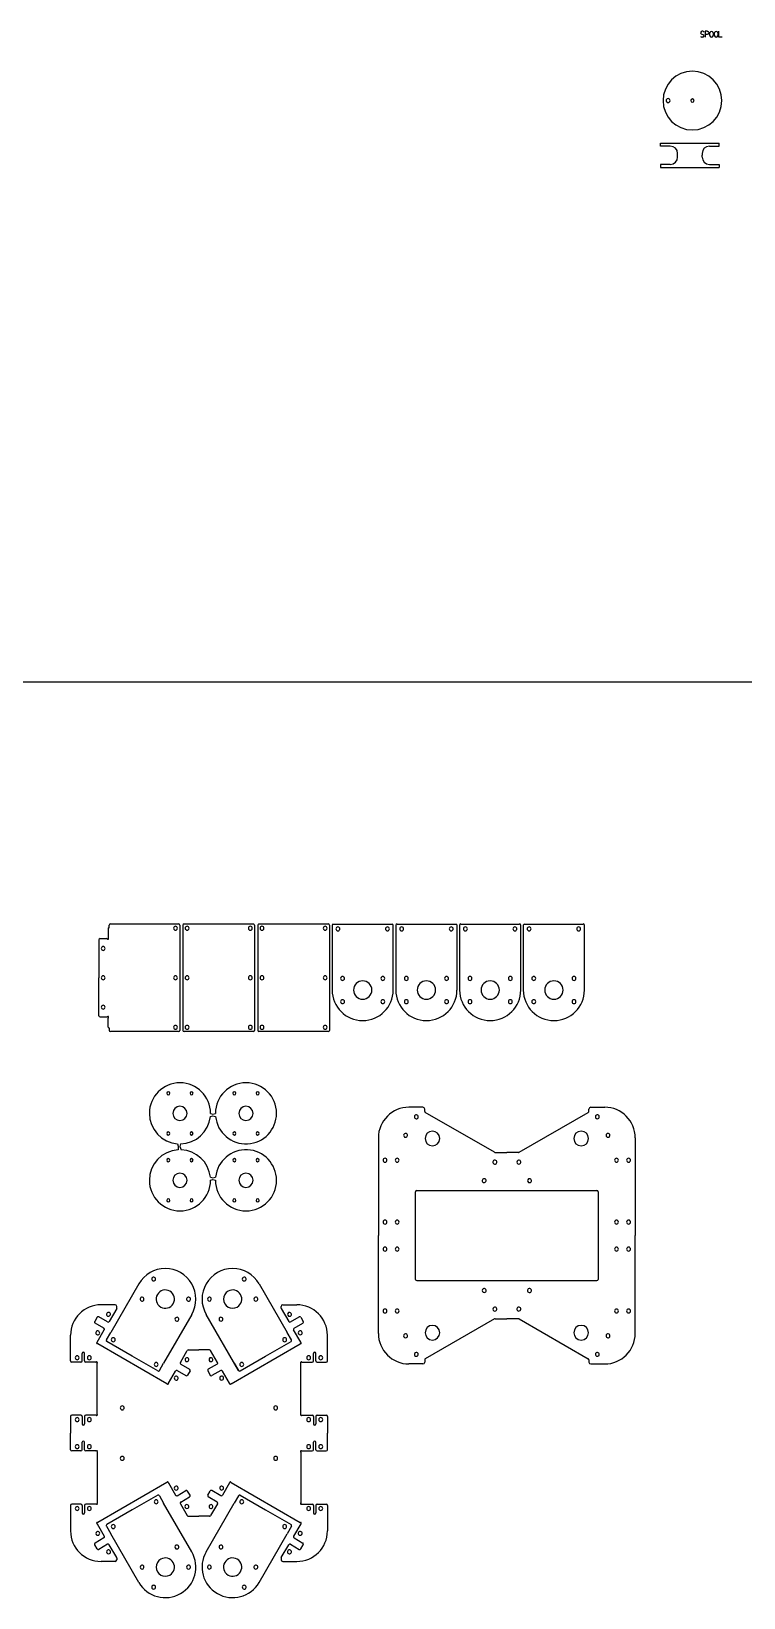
# Model space of a CAD drawing. Header units: inches. Extents: x -146 to 45, y -22 to 80.
# Drawn here: x -31.8 to -8.9, y -21.6 to 28.8 of the extents above; entities that cross this region are included whole.
import ezdxf

# ---------------------------------------------------------------- set-up
doc = ezdxf.new("R2010")
doc.units = ezdxf.units.IN
doc.layers.get('0').update_dxf_attribs({"linetype": 'CONTINUOUS'})
doc.layers.add('5', color=7, linetype='CONTINUOUS')
doc.layers.add('6', color=7, linetype='CONTINUOUS')

msp = doc.modelspace()

# ---------------------------------------------------------------- linework, layer by layer
at = {"color": 0, "linetype": 'CONTINUOUS'}
for p, q in [((-11.568, 25.213), (-11.406, 25.213)), ((-11.568, 25.114), (-11.568, 25.213)), ((-11.253, 25.114), (-11.568, 25.114)), ((-11.406, 25.213), (-9.678, 25.213)), ((-11.017, 24.76), (-11.017, 24.878)), ((-10.229, 24.878), (-10.229, 24.819)), ((-10.229, 24.76), (-10.229, 24.819)), ((-9.993, 25.114), (-9.678, 25.114)), ((-9.678, 25.114), (-9.678, 25.213)), ((-11.253, 24.524), (-11.568, 24.524)), ((-11.568, 24.524), (-11.568, 24.425)), ((-11.568, 24.425), (-11.406, 24.425)), ((-11.406, 24.425), (-9.678, 24.425)), ((-9.993, 24.524), (-9.678, 24.524)), ((-9.678, 24.524), (-9.678, 24.425))]:
    msp.add_line(p, q, dxfattribs=at)
for centre, radius, start, end in [((-10.542, 26.579), 0.945, 360, 180), ((-10.542, 26.579), 0.945, 180, 360), ((-11.326, 26.579), 0.063, 360, 180), ((-11.326, 26.579), 0.063, 180, 360), ((-10.542, 26.579), 0.0531, 360, 180), ((-10.542, 26.579), 0.0531, 180, 360), ((-11.253, 24.878), 0.236, 360, 90), ((-11.253, 24.76), 0.236, 270, 360), ((-9.993, 24.878), 0.236, 90, 180), ((-9.993, 24.76), 0.236, 180, 270)]:
    msp.add_arc(centre, radius, start, end, dxfattribs=at)
at = {"layer": '5', "color": 5, "linetype": 'CONTINUOUS'}
for p, q in [((-1.835, 7.85), (-53.43, 7.85)), ((-29.31, -0.043), (-29.31, 0.026)), ((-27.079, 0.065), (-29.271, 0.065)), ((-27.079, 0.065), (-27.335, 0.065)), ((-27.04, 0.026), (-27.04, -3.36)), ((-26.941, 0.026), (-26.941, -3.36)), ((-26.646, 0.065), (-26.902, 0.065)), ((-24.671, 0.065), (-26.902, 0.065)), ((-24.671, 0.065), (-24.927, 0.065)), ((-24.632, 0.026), (-24.632, -3.36)), ((-24.533, 0.026), (-24.533, -3.36)), ((-24.238, 0.065), (-24.494, 0.065)), ((-22.263, 0.065), (-24.494, 0.065)), ((-22.263, 0.065), (-22.519, 0.065)), ((-22.224, 0.026), (-22.224, -3.36)), ((-22.138, 0.026), (-22.138, -2.061)), ((-22.099, 0.065), (-20.209, 0.065)), ((-20.17, -2.061), (-20.17, 0.026)), ((-20.087, 0.026), (-20.087, -2.061)), ((-20.048, 0.065), (-18.158, 0.065)), ((-18.118, -2.061), (-18.118, 0.026)), ((-18.036, 0.026), (-18.036, -2.061)), ((-17.996, 0.065), (-16.106, 0.065)), ((-16.067, -2.061), (-16.067, 0.026)), ((-15.984, 0.026), (-15.984, -2.061)), ((-15.945, 0.065), (-14.055, 0.065)), ((-14.016, -2.061), (-14.016, 0.026)), ((-29.645, -0.446), (-29.645, -1.667)), ((-29.605, -0.407), (-29.394, -0.407)), ((-29.35, -0.082), (-29.35, -0.363)), ((-29.645, -2.887), (-29.645, -1.667)), ((-29.605, -2.927), (-29.394, -2.927)), ((-29.35, -3.252), (-29.35, -2.971)), ((-29.31, -3.291), (-29.31, -3.36)), ((-27.079, -3.399), (-29.271, -3.399)), ((-26.646, -3.399), (-26.902, -3.399)), ((-24.671, -3.399), (-26.902, -3.399)), ((-24.671, -3.399), (-24.927, -3.399)), ((-24.238, -3.399), (-24.494, -3.399)), ((-22.263, -3.399), (-24.494, -3.399)), ((-22.263, -3.399), (-22.519, -3.399)), ((-26.051, -6.032), (-25.974, -6.058)), ((-25.974, -6.058), (-25.894, -6.032)), ((-19.216, -5.834), (-19.665, -5.834)), ((-19.158, -5.967), (-19.158, -5.892)), ((-16.912, -7.286), (-19.139, -6.001)), ((-16.119, -7.286), (-13.892, -6.001)), ((-13.872, -5.967), (-13.872, -5.892)), ((-13.815, -5.834), (-13.366, -5.834)), ((-26.056, -6.132), (-25.976, -6.107)), ((-25.976, -6.107), (-25.889, -6.132)), ((-27.116, -7.013), (-27.093, -7.093)), ((-27.016, -7.017), (-27.043, -7.095)), ((-20.649, -6.819), (-20.649, -7.661)), ((-12.381, -6.819), (-12.381, -7.661)), ((-27.093, -7.093), (-27.097, -7.205)), ((-27.043, -7.095), (-26.997, -7.203)), ((-16.892, -7.292), (-16.515, -7.292)), ((-16.138, -7.292), (-16.515, -7.292)), ((-20.649, -7.661), (-20.649, -9.413)), ((-12.381, -7.661), (-12.381, -9.413)), ((-26.056, -8.087), (-25.976, -8.112)), ((-26.051, -8.187), (-25.974, -8.162)), ((-25.976, -8.112), (-25.889, -8.087)), ((-25.974, -8.162), (-25.894, -8.187)), ((-19.454, -11.379), (-19.454, -8.557)), ((-19.415, -8.518), (-13.616, -8.518)), ((-13.576, -8.557), (-13.576, -11.379)), ((-20.649, -9.413), (-20.649, -9.968)), ((-12.381, -9.413), (-12.381, -9.968)), ((-20.649, -10.523), (-20.649, -9.968)), ((-12.381, -10.523), (-12.381, -9.968)), ((-20.649, -12.275), (-20.649, -10.523)), ((-12.381, -12.275), (-12.381, -10.523)), ((-28.359, -11.522), (-29.265, -13.091)), ((-24.488, -11.522), (-23.582, -13.091)), ((-19.415, -11.419), (-13.616, -11.419)), ((-29.702, -12.6), (-29.78, -12.737)), ((-29.365, -12.749), (-29.648, -12.586)), ((-29.124, -12.195), (-29.573, -12.195)), ((-29.072, -12.32), (-29.311, -12.735)), ((-29.066, -12.3), (-29.066, -12.252)), ((-26.654, -12.507), (-27.56, -14.075)), ((-25.149, -14.314), (-26.192, -12.507)), ((-23.78, -12.3), (-23.78, -12.252)), ((-23.775, -12.32), (-23.535, -12.735)), ((-23.723, -12.195), (-23.274, -12.195)), ((-23.482, -12.749), (-23.199, -12.586)), ((-23.145, -12.6), (-23.066, -12.737)), ((-20.649, -13.118), (-20.649, -12.275)), ((-12.381, -13.118), (-12.381, -12.275)), ((-29.483, -12.954), (-29.766, -12.79)), ((-29.697, -13.402), (-29.469, -13.008)), ((-29.402, -13.329), (-29.265, -13.091)), ((-23.444, -13.329), (-23.582, -13.091)), ((-23.15, -13.402), (-23.378, -13.008)), ((-23.364, -12.954), (-23.081, -12.79)), ((-16.912, -12.65), (-19.139, -13.936)), ((-16.892, -12.645), (-16.515, -12.645)), ((-16.138, -12.645), (-16.515, -12.645)), ((-16.119, -12.65), (-13.892, -13.936)), ((-30.557, -14.002), (-30.557, -13.179)), ((-27.461, -14.738), (-29.682, -13.456)), ((-28.57, -13.856), (-29.388, -13.383)), ((-25.386, -14.738), (-23.165, -13.456)), ((-24.277, -13.856), (-23.459, -13.383)), ((-22.289, -14.002), (-22.289, -13.179)), ((-30.226, -14.041), (-30.518, -14.041)), ((-30.187, -14.002), (-30.187, -13.762)), ((-30.108, -14.002), (-30.108, -13.762)), ((-29.738, -14.041), (-30.069, -14.041)), ((-29.699, -15.715), (-29.699, -14.081)), ((-27.751, -14.328), (-28.57, -13.856)), ((-27.698, -14.314), (-27.56, -14.075)), ((-27.022, -14.057), (-26.8, -13.672)), ((-27.007, -14.11), (-26.724, -14.274)), ((-26.765, -13.652), (-26.423, -13.652)), ((-26.081, -13.652), (-26.423, -13.652)), ((-25.839, -14.11), (-26.122, -14.274)), ((-25.825, -14.057), (-26.047, -13.672)), ((-25.287, -14.075), (-25.149, -14.314)), ((-25.095, -14.328), (-24.277, -13.856)), ((-23.148, -15.715), (-23.148, -14.081)), ((-23.108, -14.041), (-22.778, -14.041)), ((-22.738, -14.002), (-22.738, -13.762)), ((-22.66, -14.002), (-22.66, -13.762)), ((-22.62, -14.041), (-22.329, -14.041)), ((-19.216, -14.102), (-19.665, -14.102)), ((-19.158, -13.97), (-19.158, -14.045)), ((-13.872, -13.97), (-13.872, -14.045)), ((-13.815, -14.102), (-13.366, -14.102)), ((-27.407, -14.724), (-27.179, -14.329)), ((-27.125, -14.315), (-26.842, -14.478)), ((-26.71, -14.328), (-26.789, -14.464)), ((-26.137, -14.328), (-26.058, -14.464)), ((-25.721, -14.315), (-26.004, -14.478)), ((-25.44, -14.724), (-25.668, -14.329)), ((-30.557, -15.793), (-30.557, -16.329)), ((-30.226, -15.754), (-30.518, -15.754)), ((-30.187, -15.793), (-30.187, -16.033)), ((-30.108, -15.793), (-30.108, -16.033)), ((-29.738, -15.754), (-30.069, -15.754)), ((-23.108, -15.754), (-22.778, -15.754)), ((-22.738, -15.793), (-22.738, -16.033)), ((-22.66, -15.793), (-22.66, -16.033)), ((-22.62, -15.754), (-22.329, -15.754)), ((-22.289, -15.793), (-22.289, -16.329)), ((-30.557, -16.864), (-30.557, -16.329)), ((-30.187, -16.864), (-30.187, -16.624)), ((-30.108, -16.864), (-30.108, -16.624)), ((-22.738, -16.864), (-22.738, -16.624)), ((-22.66, -16.864), (-22.66, -16.624)), ((-22.289, -16.864), (-22.289, -16.329)), ((-30.226, -16.904), (-30.518, -16.904)), ((-29.738, -16.904), (-30.069, -16.904)), ((-29.699, -16.943), (-29.699, -18.577)), ((-23.148, -16.943), (-23.148, -18.577)), ((-23.108, -16.904), (-22.778, -16.904)), ((-22.62, -16.904), (-22.329, -16.904)), ((-27.461, -17.919), (-29.682, -19.202)), ((-27.407, -17.933), (-27.179, -18.328)), ((-25.44, -17.933), (-25.668, -18.328)), ((-25.386, -17.919), (-23.165, -19.202)), ((-30.557, -18.656), (-30.557, -19.478)), ((-30.226, -18.616), (-30.518, -18.616)), ((-30.187, -18.656), (-30.187, -18.896)), ((-30.108, -18.656), (-30.108, -18.896)), ((-29.738, -18.616), (-30.069, -18.616)), ((-27.751, -18.33), (-28.57, -18.802)), ((-27.698, -18.344), (-27.56, -18.583)), ((-26.654, -20.151), (-27.56, -18.583)), ((-27.125, -18.343), (-26.842, -18.179)), ((-27.022, -18.601), (-26.8, -18.986)), ((-27.007, -18.547), (-26.724, -18.384)), ((-26.71, -18.33), (-26.789, -18.194)), ((-26.192, -20.151), (-25.287, -18.583)), ((-26.137, -18.33), (-26.058, -18.194)), ((-25.839, -18.547), (-26.122, -18.384)), ((-25.825, -18.601), (-26.047, -18.986)), ((-25.721, -18.343), (-26.004, -18.179)), ((-25.149, -18.344), (-25.287, -18.583)), ((-25.095, -18.33), (-24.277, -18.802)), ((-23.108, -18.616), (-22.778, -18.616)), ((-22.738, -18.656), (-22.738, -18.896)), ((-22.66, -18.656), (-22.66, -18.896)), ((-22.62, -18.616), (-22.329, -18.616)), ((-22.289, -18.656), (-22.289, -19.478)), ((-28.57, -18.802), (-29.388, -19.274)), ((-26.765, -19.005), (-26.423, -19.005)), ((-26.081, -19.005), (-26.423, -19.005)), ((-24.277, -18.802), (-23.459, -19.274)), ((-29.697, -19.255), (-29.469, -19.65)), ((-29.402, -19.328), (-29.265, -19.567)), ((-28.359, -21.135), (-29.265, -19.567)), ((-24.488, -21.135), (-23.582, -19.567)), ((-23.444, -19.328), (-23.582, -19.567)), ((-23.15, -19.255), (-23.378, -19.65)), ((-29.702, -20.057), (-29.78, -19.921)), ((-29.483, -19.704), (-29.766, -19.867)), ((-29.365, -19.908), (-29.648, -20.072)), ((-29.072, -20.338), (-29.311, -19.923)), ((-23.775, -20.338), (-23.535, -19.923)), ((-23.482, -19.908), (-23.199, -20.072)), ((-23.364, -19.704), (-23.081, -19.867)), ((-23.145, -20.057), (-23.066, -19.921)), ((-29.124, -20.463), (-29.573, -20.463)), ((-29.066, -20.358), (-29.066, -20.405)), ((-23.78, -20.358), (-23.78, -20.405)), ((-23.723, -20.463), (-23.274, -20.463))]:
    msp.add_line(p, q, dxfattribs=at)
for centre, radius, start, end in [((-29.271, 0.026), 0.0394, 90, 180), ((-27.079, 0.026), 0.0394, 360, 90), ((-26.902, 0.026), 0.0394, 90, 180), ((-24.671, 0.026), 0.0394, 360, 90), ((-24.494, 0.026), 0.0394, 90, 180), ((-22.263, 0.026), 0.0394, 360, 90), ((-22.099, 0.026), 0.0394, 90, 180), ((-20.209, 0.026), 0.0394, 360, 90), ((-20.048, 0.026), 0.0394, 90, 180), ((-18.158, 0.026), 0.0394, 360, 90), ((-17.996, 0.026), 0.0394, 90, 180), ((-16.106, 0.026), 0.0394, 360, 90), ((-15.945, 0.026), 0.0394, 90, 180), ((-14.055, 0.026), 0.0394, 360, 90), ((-29.605, -0.446), 0.0394, 90, 180), ((-29.394, -0.446), 0.0394, 41.8103, 90), ((-29.35, -0.407), 0.0197, 221.8103, 360), ((-29.33, -0.082), 0.0197, 90, 180), ((-29.31, -0.363), 0.0394, 180, 228.1897), ((-29.35, -0.407), 0.0197, 0, 48.1897), ((-29.33, -0.043), 0.0197, 270, 0), ((-27.178, -0.072), 0.063, 360, 180), ((-27.178, -0.072), 0.063, 180, 360), ((-26.804, -0.072), 0.063, 360, 180), ((-26.804, -0.072), 0.063, 180, 360), ((-24.769, -0.072), 0.063, 360, 180), ((-24.769, -0.072), 0.063, 180, 360), ((-24.395, -0.072), 0.063, 360, 180), ((-24.395, -0.072), 0.063, 180, 360), ((-22.361, -0.072), 0.063, 360, 180), ((-22.361, -0.072), 0.063, 180, 360), ((-21.951, -0.092), 0.063, 90, 270), ((-21.951, -0.092), 0.063, 270, 90), ((-20.357, -0.092), 0.063, 90, 270), ((-20.357, -0.092), 0.063, 270, 90), ((-19.9, -0.092), 0.063, 90, 270), ((-19.9, -0.092), 0.063, 270, 90), ((-18.305, -0.092), 0.063, 90, 270), ((-18.305, -0.092), 0.063, 270, 90), ((-17.849, -0.092), 0.063, 90, 270), ((-17.849, -0.092), 0.063, 270, 90), ((-16.254, -0.092), 0.063, 90, 270), ((-16.254, -0.092), 0.063, 270, 90), ((-15.797, -0.092), 0.063, 90, 270), ((-15.797, -0.092), 0.063, 270, 90), ((-14.203, -0.092), 0.063, 90, 270), ((-14.203, -0.092), 0.063, 270, 90), ((-29.507, -0.722), 0.063, 360, 180), ((-29.507, -0.722), 0.063, 180, 360), ((-29.507, -1.667), 0.063, 360, 180), ((-29.507, -1.667), 0.063, 180, 360), ((-27.178, -1.667), 0.063, 360, 180), ((-27.178, -1.667), 0.063, 180, 360), ((-26.804, -1.667), 0.063, 360, 180), ((-26.804, -1.667), 0.063, 180, 360), ((-24.769, -1.667), 0.063, 360, 180), ((-24.769, -1.667), 0.063, 180, 360), ((-24.395, -1.667), 0.063, 360, 180), ((-24.395, -1.667), 0.063, 180, 360), ((-22.361, -1.667), 0.063, 360, 180), ((-22.361, -1.667), 0.063, 180, 360), ((-21.802, -1.687), 0.063, 90, 270), ((-21.802, -1.687), 0.063, 270, 90), ((-21.154, -2.061), 0.295, 90, 270), ((-21.154, -2.061), 0.295, 270, 90), ((-20.506, -1.687), 0.063, 90, 270), ((-20.506, -1.687), 0.063, 270, 90), ((-19.75, -1.687), 0.063, 90, 270), ((-19.75, -1.687), 0.063, 270, 90), ((-19.103, -2.061), 0.295, 90, 270), ((-19.103, -2.061), 0.295, 270, 90), ((-18.455, -1.687), 0.063, 90, 270), ((-18.455, -1.687), 0.063, 270, 90), ((-17.699, -1.687), 0.063, 90, 270), ((-17.699, -1.687), 0.063, 270, 90), ((-17.051, -2.061), 0.295, 90, 270), ((-17.051, -2.061), 0.295, 270, 90), ((-16.403, -1.687), 0.063, 90, 270), ((-16.403, -1.687), 0.063, 270, 90), ((-15.648, -1.687), 0.063, 90, 270), ((-15.648, -1.687), 0.063, 270, 90), ((-15, -2.061), 0.295, 90, 270), ((-15, -2.061), 0.295, 270, 90), ((-14.352, -1.687), 0.063, 90, 270), ((-14.352, -1.687), 0.063, 270, 90), ((-21.154, -2.061), 0.984, 180, 360), ((-21.802, -2.435), 0.063, 90, 270), ((-21.802, -2.435), 0.063, 270, 90), ((-20.506, -2.435), 0.063, 90, 270), ((-20.506, -2.435), 0.063, 270, 90), ((-19.103, -2.061), 0.984, 180, 360), ((-19.75, -2.435), 0.063, 90, 270), ((-19.75, -2.435), 0.063, 270, 90), ((-18.455, -2.435), 0.063, 90, 270), ((-18.455, -2.435), 0.063, 270, 90), ((-17.051, -2.061), 0.984, 180, 360), ((-17.699, -2.435), 0.063, 90, 270), ((-17.699, -2.435), 0.063, 270, 90), ((-16.403, -2.435), 0.063, 90, 270), ((-16.403, -2.435), 0.063, 270, 90), ((-15, -2.061), 0.984, 180, 360), ((-15.648, -2.435), 0.063, 90, 270), ((-15.648, -2.435), 0.063, 270, 90), ((-14.352, -2.435), 0.063, 90, 270), ((-14.352, -2.435), 0.063, 270, 90), ((-29.605, -2.887), 0.0394, 180, 270), ((-29.507, -2.612), 0.063, 360, 180), ((-29.507, -2.612), 0.063, 180, 360), ((-29.394, -2.887), 0.0394, 270, 318.1897), ((-29.35, -2.927), 0.0197, 0, 138.1897), ((-29.31, -2.971), 0.0394, 131.8103, 180), ((-29.35, -2.927), 0.0197, 311.8103, 360), ((-29.33, -3.252), 0.0197, 180, 270), ((-29.33, -3.291), 0.0197, 360, 90), ((-29.271, -3.36), 0.0394, 180, 270), ((-27.178, -3.261), 0.063, 360, 180), ((-27.178, -3.261), 0.063, 180, 360), ((-27.079, -3.36), 0.0394, 270, 0), ((-26.902, -3.36), 0.0394, 180, 270), ((-26.804, -3.261), 0.063, 360, 180), ((-26.804, -3.261), 0.063, 180, 360), ((-24.769, -3.261), 0.063, 360, 180), ((-24.769, -3.261), 0.063, 180, 360), ((-24.671, -3.36), 0.0394, 270, 0), ((-24.494, -3.36), 0.0394, 180, 270), ((-24.395, -3.261), 0.063, 360, 180), ((-24.395, -3.261), 0.063, 180, 360), ((-22.361, -3.261), 0.063, 360, 180), ((-22.361, -3.261), 0.063, 180, 360), ((-22.263, -3.36), 0.0394, 270, 0), ((-27.036, -6.032), 0.984, 360, 180), ((-27.41, -5.385), 0.0492, 360, 180), ((-27.41, -5.385), 0.0492, 180, 360), ((-26.662, -5.385), 0.0492, 360, 180), ((-26.662, -5.385), 0.0492, 180, 360), ((-24.91, -6.032), 0.984, 360, 180), ((-25.284, -5.385), 0.0492, 360, 180), ((-25.284, -5.385), 0.0492, 180, 360), ((-24.536, -5.385), 0.0492, 360, 180), ((-24.536, -5.385), 0.0492, 180, 360), ((-27.036, -6.032), 0.984, 180, 265.3193), ((-27.036, -6.032), 0.228, 360, 180), ((-27.036, -6.032), 0.228, 180, 360), ((-24.91, -6.032), 0.984, 185.8222, 360), ((-24.91, -6.032), 0.228, 360, 180), ((-24.91, -6.032), 0.228, 180, 360), ((-19.665, -6.819), 0.984, 90, 180), ((-19.216, -5.892), 0.0573, 360, 90), ((-19.119, -5.967), 0.0394, 180, 240), ((-13.912, -5.967), 0.0394, 300, 360), ((-13.815, -5.892), 0.0573, 90, 180), ((-13.366, -6.819), 0.984, 360, 90), ((-27.036, -6.032), 0.984, 271.143, 354.1699), ((-19.428, -6.144), 0.063, 60, 240), ((-19.428, -6.144), 0.063, 240, 60), ((-13.602, -6.144), 0.063, 120, 300), ((-13.602, -6.144), 0.063, 300, 120), ((-27.41, -6.68), 0.0492, 360, 180), ((-27.41, -6.68), 0.0492, 180, 360), ((-26.662, -6.68), 0.0492, 360, 180), ((-26.662, -6.68), 0.0492, 180, 360), ((-25.284, -6.68), 0.0492, 360, 180), ((-25.284, -6.68), 0.0492, 180, 360), ((-24.536, -6.68), 0.0492, 360, 180), ((-24.536, -6.68), 0.0492, 180, 360), ((-19.773, -6.74), 0.063, 60, 240), ((-19.773, -6.74), 0.063, 240, 60), ((-18.908, -6.842), 0.236, 360, 180), ((-18.908, -6.842), 0.236, 180, 360), ((-14.123, -6.842), 0.236, 360, 180), ((-14.123, -6.842), 0.236, 180, 360), ((-13.258, -6.74), 0.063, 120, 300), ((-13.258, -6.74), 0.063, 300, 120), ((-27.036, -8.187), 0.984, 93.5865, 180), ((-27.41, -7.539), 0.0492, 360, 180), ((-27.41, -7.539), 0.0492, 180, 0), ((-27.036, -8.187), 0.984, 5.8301, 87.7628), ((-26.662, -7.539), 0.0492, 360, 180), ((-26.662, -7.539), 0.0492, 180, 0), ((-24.91, -8.187), 0.984, 360, 174.1778), ((-25.284, -7.539), 0.0492, 360, 180), ((-25.284, -7.539), 0.0492, 180, 0), ((-24.536, -7.539), 0.0492, 360, 180), ((-24.536, -7.539), 0.0492, 180, 0), ((-20.435, -7.541), 0.063, 360, 180), ((-20.435, -7.541), 0.063, 180, 360), ((-20.045, -7.541), 0.063, 360, 180), ((-20.045, -7.541), 0.063, 180, 360), ((-16.901, -7.603), 0.063, 60, 240), ((-16.901, -7.603), 0.063, 240, 60), ((-16.892, -7.252), 0.0394, 240, 270), ((-16.129, -7.603), 0.063, 120, 300), ((-16.129, -7.603), 0.063, 300, 120), ((-16.138, -7.252), 0.0394, 270, 300), ((-12.986, -7.541), 0.063, 360, 180), ((-12.986, -7.541), 0.063, 180, 360), ((-12.596, -7.541), 0.063, 360, 180), ((-12.596, -7.541), 0.063, 180, 360), ((-27.036, -8.187), 0.228, 360, 180), ((-24.91, -8.187), 0.228, 360, 180), ((-27.036, -8.187), 0.984, 180, 360), ((-27.036, -8.187), 0.228, 180, 0), ((-24.91, -8.187), 0.984, 180, 360), ((-24.91, -8.187), 0.228, 180, 0), ((-19.415, -8.557), 0.0394, 90, 180), ((-17.246, -8.199), 0.063, 60, 240), ((-17.246, -8.199), 0.063, 240, 60), ((-15.785, -8.199), 0.063, 120, 300), ((-15.785, -8.199), 0.063, 300, 120), ((-13.616, -8.557), 0.0394, 360, 90), ((-27.41, -8.835), 0.0492, 360, 180), ((-27.41, -8.835), 0.0492, 180, 0), ((-26.662, -8.835), 0.0492, 360, 180), ((-26.662, -8.835), 0.0492, 180, 0), ((-25.284, -8.835), 0.0492, 360, 180), ((-25.284, -8.835), 0.0492, 180, 0), ((-24.536, -8.835), 0.0492, 360, 180), ((-24.536, -8.835), 0.0492, 180, 0), ((-20.435, -9.533), 0.063, 360, 180), ((-20.435, -9.533), 0.063, 180, 360), ((-20.045, -9.533), 0.063, 360, 180), ((-20.045, -9.533), 0.063, 180, 360), ((-12.986, -9.533), 0.063, 360, 180), ((-12.986, -9.533), 0.063, 180, 360), ((-12.596, -9.533), 0.063, 360, 180), ((-12.596, -9.533), 0.063, 180, 360), ((-20.435, -10.403), 0.063, 360, 180), ((-20.435, -10.403), 0.063, 180, 360), ((-20.045, -10.403), 0.063, 360, 180), ((-20.045, -10.403), 0.063, 180, 360), ((-12.986, -10.403), 0.063, 360, 180), ((-12.986, -10.403), 0.063, 180, 360), ((-12.596, -10.403), 0.063, 360, 180), ((-12.596, -10.403), 0.063, 180, 360), ((-27.507, -12.014), 0.984, 330, 150), ((-25.34, -12.014), 0.984, 30, 210), ((-27.881, -11.367), 0.063, 60, 240), ((-27.881, -11.367), 0.063, 240, 60), ((-24.966, -11.367), 0.063, 120, 300), ((-24.966, -11.367), 0.063, 300, 120), ((-19.415, -11.379), 0.0394, 180, 270), ((-13.616, -11.379), 0.0394, 270, 360), ((-28.255, -12.014), 0.063, 60, 240), ((-28.255, -12.014), 0.063, 240, 60), ((-27.507, -12.014), 0.295, 60, 240), ((-27.507, -12.014), 0.295, 240, 60), ((-26.759, -12.014), 0.063, 60, 240), ((-26.759, -12.014), 0.063, 240, 60), ((-26.088, -12.014), 0.063, 120, 300), ((-26.088, -12.014), 0.063, 300, 120), ((-25.34, -12.014), 0.295, 120, 300), ((-25.34, -12.014), 0.295, 300, 120), ((-24.592, -12.014), 0.063, 120, 300), ((-24.592, -12.014), 0.063, 300, 120), ((-17.246, -11.737), 0.063, 120, 300), ((-17.246, -11.737), 0.063, 300, 120), ((-15.785, -11.737), 0.063, 60, 240), ((-15.785, -11.737), 0.063, 240, 60), ((-29.573, -13.179), 0.984, 90, 180), ((-29.668, -12.62), 0.0394, 60, 150), ((-29.336, -12.504), 0.063, 60, 240), ((-29.336, -12.504), 0.063, 240, 60), ((-29.124, -12.252), 0.0573, 360, 90), ((-29.106, -12.3), 0.0394, 330, 360), ((-27.133, -12.662), 0.063, 60, 240), ((-27.133, -12.662), 0.063, 240, 60), ((-25.714, -12.662), 0.063, 120, 300), ((-25.714, -12.662), 0.063, 300, 120), ((-23.723, -12.252), 0.0573, 90, 180), ((-23.741, -12.3), 0.0394, 180, 210), ((-23.51, -12.504), 0.063, 120, 300), ((-23.51, -12.504), 0.063, 300, 120), ((-23.274, -13.179), 0.984, 360, 90), ((-23.179, -12.62), 0.0394, 30, 120), ((-20.435, -12.395), 0.063, 360, 180), ((-20.435, -12.395), 0.063, 180, 360), ((-20.045, -12.395), 0.063, 360, 180), ((-20.045, -12.395), 0.063, 180, 360), ((-16.901, -12.334), 0.063, 120, 300), ((-16.901, -12.334), 0.063, 300, 120), ((-16.129, -12.334), 0.063, 60, 240), ((-16.129, -12.334), 0.063, 240, 60), ((-12.986, -12.395), 0.063, 360, 180), ((-12.986, -12.395), 0.063, 180, 360), ((-12.596, -12.395), 0.063, 360, 180), ((-12.596, -12.395), 0.063, 180, 360), ((-29.746, -12.756), 0.0394, 150, 240), ((-29.681, -13.101), 0.063, 60, 240), ((-29.681, -13.101), 0.063, 240, 60), ((-29.503, -12.988), 0.0394, 330, 60), ((-29.345, -12.715), 0.0394, 240, 330), ((-23.501, -12.715), 0.0394, 210, 300), ((-23.344, -12.988), 0.0394, 120, 210), ((-23.166, -13.101), 0.063, 120, 300), ((-23.166, -13.101), 0.063, 300, 120), ((-23.1, -12.756), 0.0394, 300, 30), ((-18.908, -13.095), 0.236, 360, 180), ((-18.908, -13.095), 0.236, 180, 360), ((-16.892, -12.684), 0.0394, 90, 120), ((-16.138, -12.684), 0.0394, 60, 90), ((-14.123, -13.095), 0.236, 360, 180), ((-14.123, -13.095), 0.236, 180, 360), ((-29.697, -13.431), 0.0197, 124.4712, 195), ((-29.697, -13.431), 0.0197, 195, 265.5288), ((-29.731, -13.383), 0.0394, 304.4712, 330), ((-29.702, -13.49), 0.0394, 60, 85.5288), ((-29.368, -13.349), 0.0394, 150, 240), ((-29.181, -13.321), 0.063, 360, 180), ((-29.181, -13.321), 0.063, 180, 360), ((-23.665, -13.321), 0.063, 360, 180), ((-23.665, -13.321), 0.063, 180, 360), ((-23.478, -13.349), 0.0394, 300, 30), ((-23.145, -13.49), 0.0394, 94.4712, 120), ((-23.116, -13.383), 0.0394, 210, 235.5288), ((-23.149, -13.431), 0.0197, 274.4712, 345), ((-23.149, -13.431), 0.0197, 345, 55.5288), ((-19.665, -13.118), 0.984, 180, 270), ((-19.773, -13.196), 0.063, 120, 300), ((-19.773, -13.196), 0.063, 300, 120), ((-13.366, -13.118), 0.984, 270, 360), ((-13.258, -13.196), 0.063, 60, 240), ((-13.258, -13.196), 0.063, 240, 60), ((-30.518, -14.002), 0.0394, 180, 270), ((-30.343, -13.902), 0.063, 360, 180), ((-30.343, -13.902), 0.063, 180, 360), ((-30.226, -14.002), 0.0394, 270, 0), ((-30.148, -13.762), 0.0394, 90, 180), ((-30.148, -13.762), 0.0394, 360, 90), ((-30.069, -14.002), 0.0394, 180, 270), ((-29.953, -13.902), 0.063, 360, 180), ((-29.953, -13.902), 0.063, 180, 360), ((-29.738, -14.002), 0.0394, 270, 295.5288), ((-29.713, -14.055), 0.0197, 45, 115.5288), ((-29.713, -14.055), 0.0197, 334.4712, 45), ((-29.66, -14.081), 0.0394, 154.4712, 180), ((-27.8, -14.118), 0.063, 360, 180), ((-27.8, -14.118), 0.063, 180, 360), ((-26.988, -14.076), 0.0394, 150, 240), ((-26.81, -13.963), 0.063, 60, 240), ((-26.81, -13.963), 0.063, 240, 60), ((-26.765, -13.691), 0.0394, 90, 150), ((-26.037, -13.963), 0.063, 120, 300), ((-26.081, -13.691), 0.0394, 30, 90), ((-26.037, -13.963), 0.063, 300, 120), ((-25.859, -14.076), 0.0394, 300, 30), ((-25.046, -14.118), 0.063, 360, 180), ((-25.046, -14.118), 0.063, 180, 360), ((-23.134, -14.055), 0.0197, 135, 205.5288), ((-23.187, -14.081), 0.0394, 360, 25.5288), ((-23.134, -14.055), 0.0197, 64.4712, 135), ((-23.108, -14.002), 0.0394, 244.4712, 270), ((-22.894, -13.902), 0.063, 360, 180), ((-22.894, -13.902), 0.063, 180, 360), ((-22.778, -14.002), 0.0394, 270, 0), ((-22.699, -13.762), 0.0394, 90, 180), ((-22.699, -13.762), 0.0394, 360, 90), ((-22.62, -14.002), 0.0394, 180, 270), ((-22.504, -13.902), 0.063, 360, 180), ((-22.504, -13.902), 0.063, 180, 360), ((-22.329, -14.002), 0.0394, 270, 0), ((-19.428, -13.793), 0.063, 120, 300), ((-19.428, -13.793), 0.063, 300, 120), ((-19.216, -14.045), 0.0573, 270, 360), ((-19.119, -13.97), 0.0394, 120, 180), ((-13.912, -13.97), 0.0394, 0, 60), ((-13.815, -14.045), 0.0573, 180, 270), ((-13.602, -13.793), 0.063, 60, 240), ((-13.602, -13.793), 0.063, 240, 60), ((-27.732, -14.294), 0.0394, 240, 330), ((-27.154, -14.56), 0.063, 60, 240), ((-27.154, -14.56), 0.063, 240, 60), ((-27.145, -14.349), 0.0394, 60, 150), ((-26.823, -14.444), 0.0394, 240, 330), ((-26.744, -14.308), 0.0394, 330, 60), ((-26.103, -14.308), 0.0394, 120, 210), ((-26.024, -14.444), 0.0394, 210, 300), ((-25.693, -14.56), 0.063, 120, 300), ((-25.693, -14.56), 0.063, 300, 120), ((-25.702, -14.349), 0.0394, 30, 120), ((-25.115, -14.294), 0.0394, 210, 300), ((-27.48, -14.773), 0.0394, 34.4712, 60), ((-27.432, -14.739), 0.0197, 214.4712, 285), ((-27.432, -14.739), 0.0197, 285, 355.5288), ((-27.373, -14.744), 0.0394, 150, 175.5288), ((-25.474, -14.744), 0.0394, 4.4712, 30), ((-25.415, -14.739), 0.0197, 184.4712, 255), ((-25.415, -14.739), 0.0197, 255, 325.5288), ((-25.366, -14.773), 0.0394, 120, 145.5288), ((-28.892, -15.516), 0.063, 360, 180), ((-28.892, -15.516), 0.063, 180, 360), ((-23.954, -15.516), 0.063, 360, 180), ((-23.954, -15.516), 0.063, 180, 360), ((-30.518, -15.793), 0.0394, 90, 180), ((-30.343, -15.894), 0.063, 360, 180), ((-30.343, -15.894), 0.063, 180, 360), ((-30.226, -15.793), 0.0394, 360, 90), ((-30.148, -16.033), 0.0394, 180, 270), ((-30.148, -16.033), 0.0394, 270, 0), ((-30.069, -15.793), 0.0394, 90, 180), ((-29.953, -15.894), 0.063, 360, 180), ((-29.953, -15.894), 0.063, 180, 360), ((-29.738, -15.793), 0.0394, 64.4712, 90), ((-29.713, -15.74), 0.0197, 244.4712, 315), ((-29.66, -15.715), 0.0394, 180, 205.5288), ((-29.713, -15.74), 0.0197, 315, 25.5288), ((-23.134, -15.74), 0.0197, 154.4712, 225), ((-23.187, -15.715), 0.0394, 334.4712, 0), ((-23.134, -15.74), 0.0197, 225, 295.5288), ((-23.108, -15.793), 0.0394, 90, 115.5288), ((-22.894, -15.894), 0.063, 360, 180), ((-22.894, -15.894), 0.063, 180, 360), ((-22.778, -15.793), 0.0394, 360, 90), ((-22.699, -16.033), 0.0394, 180, 270), ((-22.699, -16.033), 0.0394, 270, 360), ((-22.62, -15.793), 0.0394, 90, 180), ((-22.504, -15.894), 0.063, 360, 180), ((-22.504, -15.894), 0.063, 180, 360), ((-22.329, -15.793), 0.0394, 360, 90), ((-30.148, -16.624), 0.0394, 90, 180), ((-30.148, -16.624), 0.0394, 360, 90), ((-22.699, -16.624), 0.0394, 90, 180), ((-22.699, -16.624), 0.0394, 360, 90), ((-30.518, -16.864), 0.0394, 180, 270), ((-30.343, -16.764), 0.063, 360, 180), ((-30.343, -16.764), 0.063, 180, 0), ((-30.226, -16.864), 0.0394, 270, 0), ((-30.069, -16.864), 0.0394, 180, 270), ((-29.953, -16.764), 0.063, 360, 180), ((-29.953, -16.764), 0.063, 180, 0), ((-29.738, -16.864), 0.0394, 270, 295.5288), ((-29.713, -16.917), 0.0197, 45, 115.5288), ((-29.713, -16.917), 0.0197, 334.4712, 45), ((-29.66, -16.943), 0.0394, 154.4712, 180), ((-28.892, -17.141), 0.063, 360, 180), ((-28.892, -17.141), 0.063, 180, 0), ((-23.954, -17.141), 0.063, 360, 180), ((-23.954, -17.141), 0.063, 180, 0), ((-23.134, -16.917), 0.0197, 135, 205.5288), ((-23.187, -16.943), 0.0394, 360, 25.5288), ((-23.134, -16.917), 0.0197, 64.4712, 135), ((-23.108, -16.864), 0.0394, 244.4712, 270), ((-22.894, -16.764), 0.063, 360, 180), ((-22.894, -16.764), 0.063, 180, 0), ((-22.778, -16.864), 0.0394, 270, 0), ((-22.62, -16.864), 0.0394, 180, 270), ((-22.504, -16.764), 0.063, 360, 180), ((-22.504, -16.764), 0.063, 180, 0), ((-22.329, -16.864), 0.0394, 270, 360), ((-27.48, -17.885), 0.0394, 300, 325.5288), ((-27.432, -17.918), 0.0197, 75, 145.5288), ((-27.432, -17.918), 0.0197, 4.4712, 75), ((-27.373, -17.914), 0.0394, 184.4712, 210), ((-27.154, -18.098), 0.063, 120, 300), ((-27.154, -18.098), 0.063, 300, 120), ((-25.693, -18.098), 0.063, 60, 240), ((-25.693, -18.098), 0.063, 240, 60), ((-25.474, -17.914), 0.0394, 330, 355.5288), ((-25.415, -17.918), 0.0197, 105, 175.5288), ((-25.415, -17.918), 0.0197, 34.4712, 105), ((-25.366, -17.885), 0.0394, 214.4712, 240), ((-30.518, -18.656), 0.0394, 90, 180), ((-30.226, -18.656), 0.0394, 360, 90), ((-30.069, -18.656), 0.0394, 90, 180), ((-29.738, -18.656), 0.0394, 64.4712, 90), ((-29.713, -18.602), 0.0197, 244.4712, 315), ((-29.66, -18.577), 0.0394, 180, 205.5288), ((-29.713, -18.602), 0.0197, 315, 25.5288), ((-27.8, -18.54), 0.063, 360, 180), ((-27.8, -18.54), 0.063, 180, 0), ((-27.732, -18.364), 0.0394, 30, 120), ((-27.145, -18.308), 0.0394, 210, 300), ((-26.988, -18.581), 0.0394, 120, 210), ((-26.81, -18.694), 0.063, 120, 300), ((-26.823, -18.213), 0.0394, 30, 120), ((-26.81, -18.694), 0.063, 300, 120), ((-26.744, -18.35), 0.0394, 300, 30), ((-26.103, -18.35), 0.0394, 150, 240), ((-26.037, -18.694), 0.063, 60, 240), ((-26.037, -18.694), 0.063, 240, 60), ((-26.024, -18.213), 0.0394, 60, 150), ((-25.859, -18.581), 0.0394, 330, 60), ((-25.702, -18.308), 0.0394, 240, 330), ((-25.115, -18.364), 0.0394, 60, 150), ((-25.046, -18.54), 0.063, 360, 180), ((-25.046, -18.54), 0.063, 180, 0), ((-23.134, -18.602), 0.0197, 154.4712, 225), ((-23.187, -18.577), 0.0394, 334.4712, 0), ((-23.134, -18.602), 0.0197, 225, 295.5288), ((-23.108, -18.656), 0.0394, 90, 115.5288), ((-22.778, -18.656), 0.0394, 360, 90), ((-22.62, -18.656), 0.0394, 90, 180), ((-22.329, -18.656), 0.0394, 360, 90), ((-30.343, -18.756), 0.063, 360, 180), ((-30.343, -18.756), 0.063, 180, 360), ((-30.148, -18.896), 0.0394, 180, 270), ((-30.148, -18.896), 0.0394, 270, 0), ((-29.953, -18.756), 0.063, 360, 180), ((-29.953, -18.756), 0.063, 180, 360), ((-26.765, -18.966), 0.0394, 210, 270), ((-26.081, -18.966), 0.0394, 270, 330), ((-22.894, -18.756), 0.063, 360, 180), ((-22.894, -18.756), 0.063, 180, 360), ((-22.699, -18.896), 0.0394, 180, 270), ((-22.699, -18.896), 0.0394, 270, 360), ((-22.504, -18.756), 0.063, 360, 180), ((-22.504, -18.756), 0.063, 180, 360), ((-29.573, -19.478), 0.984, 180, 270), ((-29.681, -19.557), 0.063, 120, 300), ((-29.697, -19.226), 0.0197, 165, 235.5288), ((-29.697, -19.226), 0.0197, 94.4712, 165), ((-29.681, -19.557), 0.063, 300, 120), ((-29.731, -19.275), 0.0394, 30, 55.5288), ((-29.702, -19.167), 0.0394, 274.4712, 300), ((-29.503, -19.67), 0.0394, 300, 30), ((-29.368, -19.309), 0.0394, 120, 210), ((-29.181, -19.337), 0.063, 360, 180), ((-29.181, -19.337), 0.063, 180, 360), ((-23.665, -19.337), 0.063, 360, 180), ((-23.665, -19.337), 0.063, 180, 360), ((-23.478, -19.309), 0.0394, 330, 60), ((-23.344, -19.67), 0.0394, 150, 240), ((-23.274, -19.478), 0.984, 270, 360), ((-23.166, -19.557), 0.063, 60, 240), ((-23.166, -19.557), 0.063, 240, 60), ((-23.145, -19.167), 0.0394, 240, 265.5288), ((-23.116, -19.275), 0.0394, 124.4712, 150), ((-23.149, -19.226), 0.0197, 15, 85.5288), ((-23.149, -19.226), 0.0197, 304.4712, 15), ((-29.746, -19.901), 0.0394, 120, 210), ((-29.668, -20.038), 0.0394, 210, 300), ((-29.336, -20.153), 0.063, 120, 300), ((-29.336, -20.153), 0.063, 300, 120), ((-29.345, -19.942), 0.0394, 30, 120), ((-27.507, -20.643), 0.984, 210, 30), ((-27.133, -19.995), 0.063, 120, 300), ((-27.133, -19.995), 0.063, 300, 120), ((-25.34, -20.643), 0.984, 150, 330), ((-25.714, -19.995), 0.063, 60, 240), ((-25.714, -19.995), 0.063, 240, 60), ((-23.51, -20.153), 0.063, 60, 240), ((-23.51, -20.153), 0.063, 240, 60), ((-23.501, -19.942), 0.0394, 60, 150), ((-23.179, -20.038), 0.0394, 240, 330), ((-23.1, -19.901), 0.0394, 330, 60), ((-29.124, -20.405), 0.0573, 270, 360), ((-29.106, -20.358), 0.0394, 0, 30), ((-28.255, -20.643), 0.063, 120, 300), ((-28.255, -20.643), 0.063, 300, 120), ((-27.507, -20.643), 0.295, 120, 300), ((-27.507, -20.643), 0.295, 300, 120), ((-26.759, -20.643), 0.063, 120, 300), ((-26.759, -20.643), 0.063, 300, 120), ((-26.088, -20.643), 0.063, 60, 240), ((-26.088, -20.643), 0.063, 240, 60), ((-25.34, -20.643), 0.295, 60, 240), ((-25.34, -20.643), 0.295, 240, 60), ((-24.592, -20.643), 0.063, 60, 240), ((-24.592, -20.643), 0.063, 240, 60), ((-23.741, -20.358), 0.0394, 150, 180), ((-23.723, -20.405), 0.0573, 180, 270), ((-27.881, -21.291), 0.063, 120, 300), ((-27.881, -21.291), 0.063, 300, 120), ((-24.966, -21.291), 0.063, 60, 240), ((-24.966, -21.291), 0.063, 240, 60)]:
    msp.add_arc(centre, radius, start, end, dxfattribs=at)
at = {"layer": '6', "color": 6, "linetype": 'CONTINUOUS'}
for p, q in [((-10.211, 28.81), (-10.23, 28.81)), ((-10.127, 28.81), (-10.127, 28.62)), ((-10.058, 28.81), (-10.127, 28.81)), ((-9.692, 28.62), (-9.692, 28.81)), ((-10.259, 28.731), (-10.184, 28.699)), ((-10.215, 28.62), (-10.234, 28.62)), ((-10.124, 28.715), (-10.058, 28.715)), ((-9.58, 28.62), (-9.692, 28.62))]:
    msp.add_line(p, q, dxfattribs=at)
for centre, radius, start, end in [((-10.229, 28.76), 0.0498, 91.2613, 177.492), ((-10.238, 28.766), 0.0408, 185.1824, 239.3448), ((-10.213, 28.757), 0.053, 29.2717, 88.1361), ((-10.061, 28.762), 0.0476, 273.401, 86.599), ((-9.822, 28.715), 0.169, 161.2941, 198.7059), ((-9.928, 28.753), 0.0566, 16.1289, 163.8722), ((-10.034, 28.715), 0.169, 341.2938, 18.7062), ((-9.672, 28.715), 0.169, 161.2941, 198.7059), ((-9.778, 28.753), 0.0566, 16.1289, 163.8722), ((-9.884, 28.715), 0.169, 341.2938, 18.7062), ((-10.234, 28.675), 0.0548, 210.522, 269.4411), ((-10.215, 28.67), 0.05, 269.4411, 357.3507), ((-10.205, 28.664), 0.0408, 5.1823, 59.3448), ((-9.928, 28.676), 0.0565, 196.0048, 267.9484), ((-9.928, 28.676), 0.0565, 272.764, 343.9941), ((-9.778, 28.676), 0.0565, 196.0048, 267.9484), ((-9.778, 28.676), 0.0565, 272.764, 343.9941)]:
    msp.add_arc(centre, radius, start, end, dxfattribs=at)

doc.saveas('drawing.dxf')
